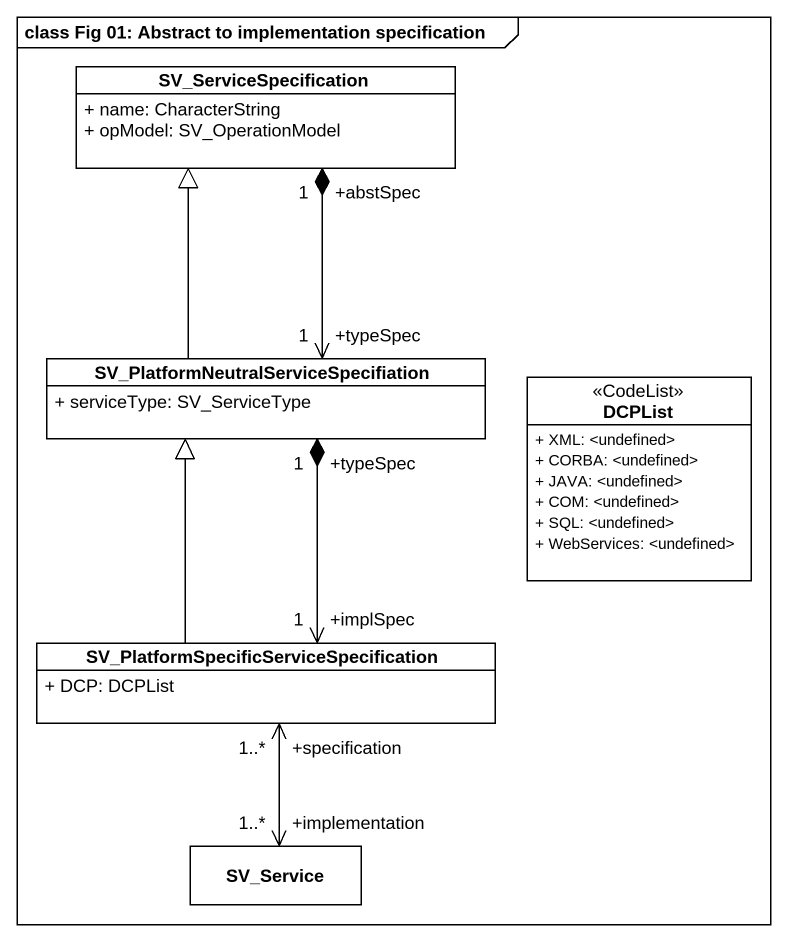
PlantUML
@startuml
mainframe class Fig 01: Abstract to implementation specification
hide circle
hide empty members
skinparam classAttributeIconSize 0
class SV_ServiceSpecification {
  + name: CharacterString
  + opModel: SV_OperationModel
}
class "SV_PlatformNeutralServiceSpecifiation" as SV_PlatformNeutralServiceSpe {
  + serviceType: SV_ServiceType
}
class DCPList <<CodeList>> {
  + XML: <undefined>
  + CORBA: <undefined>
  + JAVA: <undefined>
  + COM: <undefined>
  + SQL: <undefined>
  + WebServices: <undefined>
}
class "SV_PlatformSpecificServiceSpecification" as SV_PlatformSpecificServiceSp {
  + DCP: DCPList
}
class SV_Service
SV_ServiceSpecification "+abstSpec\n1" *--> "+typeSpec\n1" SV_PlatformNeutralServiceSpe
SV_PlatformNeutralServiceSpe -up-|> SV_ServiceSpecification
SV_PlatformNeutralServiceSpe "+typeSpec\n1" *--> "+implSpec\n1" SV_PlatformSpecificServiceSp
SV_PlatformSpecificServiceSp -up-|> SV_PlatformNeutralServiceSpe
SV_PlatformSpecificServiceSp "+specification\n1..*" <--> "+implementation\n1..*" SV_Service
@enduml
